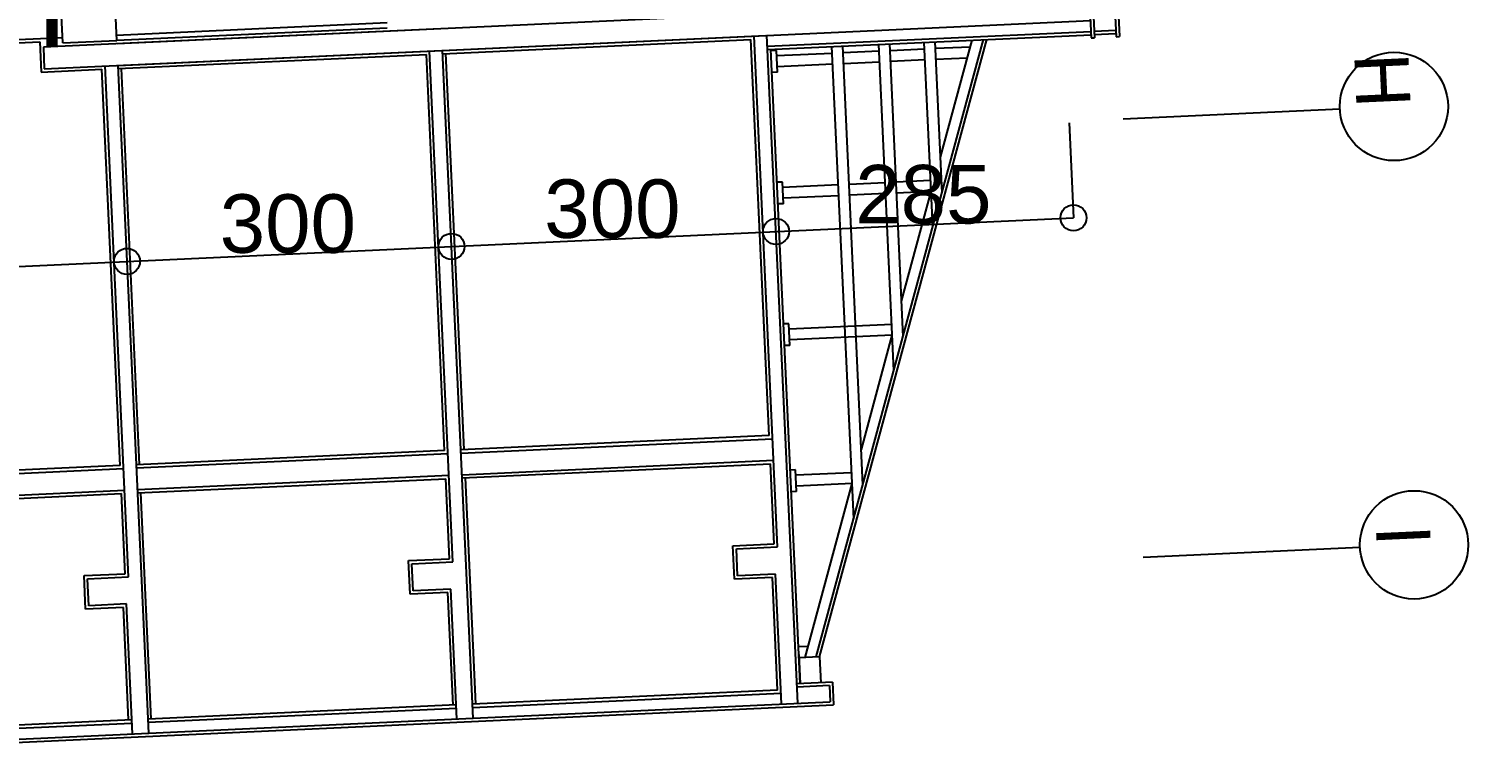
# Model space of a CAD drawing. Header units: centimetres. Extents: x -7420 to 31836, y -2 to 2802.
# Drawn here: x 3059.7 to 3325.6, y 559.5 to 693.1 of the extents above; entities that cross this region are included whole.
import ezdxf
from ezdxf.enums import TextEntityAlignment as Align

# ---------------------------------------------------------------- set-up
doc = ezdxf.new("R2010")
doc.units = ezdxf.units.CM
doc.layers.add('ROTAS-MIMARI', color=8, linetype='CONTINUOUS')
doc.layers.add('ROTAS-MIMARI-YAZI', color=8, linetype='CONTINUOUS')
doc.styles.add('ROTAS', font='arial.ttf')

msp = doc.modelspace()

# ---------------------------------------------------------------- linework, layer by layer
at = {"layer": 'ROTAS-MIMARI'}
for p, q in [((3076, 690.92), (3074.25, 728.88)), ((3260.08, 701.99), (3260.56, 691.6)), ((3260.68, 702.01), (3261.16, 691.62)), ((3255.49, 701.77), (3255.97, 691.38)), ((3256.09, 701.8), (3256.57, 691.41)), ((3066.01, 690.46), (3065.78, 695.45)), ((3075.95, 691.92), (3125.9, 694.21)), ((3195.7, 695.82), (3076.03, 690.32)), ((3136.15, 689.08), (3255.82, 694.58)), ((3016.02, 689.16), (3065.96, 691.46)), ((3135.76, 693.07), (3062.42, 689.69)), ((3125.95, 693.21), (3076, 690.92)), ((3076.21, 686.32), (3195.88, 691.83)), ((3198.02, 597.42), (3193.69, 691.72)), ((3201.75, 568.57), (3196.08, 691.83)), ((3196.17, 689.84), (3255.91, 692.58)), ((3196.2, 689.24), (3255.94, 691.98)), ((3255.97, 691.38), (3256.57, 691.41)), ((3256.51, 692.61), (3260.51, 692.8)), ((3256.54, 692.01), (3260.53, 692.2)), ((3260.56, 691.6), (3261.16, 691.62)), ((3016.04, 688.56), (3061.77, 690.66)), ((3061.77, 690.66), (3062.03, 685.07)), ((3062.42, 689.69), (3062.6, 685.7)), ((3062.6, 685.7), (3135.95, 689.07)), ((3066.01, 690.46), (3076, 690.92)), ((3138.08, 594.67), (3133.75, 688.97)), ((3141.81, 565.81), (3136.15, 689.08)), ((3136.17, 688.48), (3193.11, 691.1)), ((3196.48, 617.97), (3193.11, 691.1)), ((3202.18, 572.19), (3196.8, 689.27)), ((3197.81, 689.06), (3196.81, 689.01)), ((3198, 685.06), (3197.81, 689.06)), ((3205.19, 577.13), (3236.07, 691.07)), ((3205.79, 577.16), (3236.67, 691.1)), ((3212.09, 602.59), (3208.08, 689.78)), ((3213.81, 608.91), (3210.08, 689.88)), ((3216.8, 688.93), (3210.14, 688.62)), ((3219.51, 629.97), (3216.74, 690.18)), ((3221.23, 636.28), (3218.74, 690.27)), ((3225.2, 689.32), (3218.8, 689.02)), ((3226.71, 656.51), (3225.14, 690.57)), ((3228.42, 662.82), (3227.14, 690.66)), ((3233.63, 689.7), (3227.2, 689.41)), ((3228.12, 669.36), (3233.98, 690.97)), ((3078.15, 591.91), (3073.81, 686.21)), ((3081.88, 563.05), (3076.21, 686.32)), ((3076.24, 685.72), (3133.18, 688.34)), ((3136.54, 615.22), (3133.18, 688.34)), ((3140.14, 615.38), (3136.77, 688.51)), ((3208.14, 688.53), (3197.86, 688.06)), ((3208.23, 686.53), (3197.95, 686.06)), ((3216.89, 686.93), (3210.23, 686.63)), ((3225.29, 687.32), (3218.89, 687.02)), ((3233.08, 687.68), (3227.29, 687.41)), ((3062.03, 685.07), (3073.24, 685.59)), ((3076.6, 612.46), (3073.24, 685.59)), ((3080.2, 612.63), (3076.84, 685.75)), ((3198, 685.06), (3197, 685.02)), ((3251.88, 675.74), (3252.69, 658.18)), ((3198.93, 664.78), (3197.93, 664.74)), ((3199.11, 660.79), (3198.93, 664.78)), ((3226.31, 665.04), (3219.92, 664.75)), ((3209.26, 664.26), (3198.97, 663.78)), ((3209.35, 662.26), (3199.07, 661.79)), ((3217.92, 664.65), (3211.26, 664.35)), ((3218.01, 662.66), (3211.35, 662.35)), ((3226.41, 663.04), (3220.01, 662.75)), ((3220.92, 642.82), (3226.41, 663.04)), ((3199.11, 660.79), (3198.11, 660.74)), ((2942.02, 643.9), (3252.69, 658.18)), ((3200.13, 638.63), (3199.13, 638.58)), ((3200.31, 634.63), (3200.13, 638.63)), ((3219.12, 638.5), (3200.18, 637.63)), ((3219.21, 636.5), (3200.27, 635.63)), ((3213.51, 615.44), (3219.21, 636.5)), ((3200.31, 634.63), (3199.32, 634.59)), ((3196.48, 617.97), (3139.54, 615.36)), ((3139.56, 614.76), (3197.1, 617.4)), ((3136.54, 615.22), (3079.6, 612.6)), ((3079.63, 612), (3137.17, 614.65)), ((3076.6, 612.46), (3019.66, 609.84)), ((3019.69, 609.25), (3077.23, 611.89)), ((3139.75, 610.76), (3197.29, 613.41)), ((3139.77, 610.16), (3196.71, 612.78)), ((3197.39, 598), (3196.71, 612.78)), ((3201.37, 611.65), (3200.37, 611.6)), ((3201.56, 607.65), (3201.37, 611.65)), ((3079.81, 608.01), (3137.35, 610.65)), ((3079.84, 607.41), (3136.78, 610.02)), ((3137.46, 595.24), (3136.78, 610.02)), ((3142.29, 568.43), (3140.37, 610.19)), ((3211.7, 611.12), (3201.42, 610.65)), ((3211.79, 609.13), (3201.51, 608.65)), ((3203.1, 577.04), (3211.79, 609.13)), ((3019.87, 605.25), (3077.41, 607.9)), ((3019.9, 604.65), (3076.84, 607.27)), ((3077.52, 592.48), (3076.84, 607.27)), ((3082.36, 565.68), (3080.44, 607.43)), ((3201.56, 607.65), (3200.56, 607.61)), ((3189.8, 597.65), (3197.39, 598)), ((3190.09, 591.45), (3189.8, 597.65)), ((3190.43, 597.08), (3198.02, 597.42)), ((3190.66, 592.08), (3190.43, 597.08)), ((3129.87, 594.89), (3137.46, 595.24)), ((3130.15, 588.7), (3129.87, 594.89)), ((3130.49, 594.32), (3138.08, 594.67)), ((3130.72, 589.32), (3130.49, 594.32)), ((3069.93, 592.13), (3077.52, 592.48)), ((3070.21, 585.94), (3069.93, 592.13)), ((3070.56, 591.56), (3078.15, 591.91)), ((3070.79, 586.57), (3070.56, 591.56)), ((3197.08, 591.77), (3190.09, 591.45)), ((3197.65, 592.4), (3190.66, 592.08)), ((3198.04, 571), (3197.08, 591.77)), ((3198.75, 568.43), (3197.65, 592.4)), ((3137.14, 589.02), (3130.15, 588.7)), ((3137.71, 589.65), (3130.72, 589.32)), ((3138.1, 568.24), (3137.14, 589.02)), ((3138.82, 565.67), (3137.71, 589.65)), ((3077.21, 586.26), (3070.21, 585.94)), ((3077.78, 586.89), (3070.79, 586.57)), ((3078.16, 565.48), (3077.21, 586.26)), ((3078.88, 562.92), (3077.78, 586.89)), ((3203.65, 579.06), (3201.87, 578.98)), ((3201.94, 577.58), (3202.18, 572.19)), ((3205.79, 577.16), (3201.96, 576.98)), ((3205.79, 577.16), (3206.01, 572.36)), ((3208.18, 572.46), (3201.59, 572.16)), ((3207.61, 571.84), (3201.61, 571.56)), ((3207.61, 571.84), (3207.74, 568.84)), ((3208.18, 572.46), (3208.37, 568.27)), ((3198.04, 571), (3141.69, 568.41)), ((3141.72, 567.81), (3198.66, 570.43)), ((3138.7, 568.27), (3081.76, 565.65)), ((3081.79, 565.05), (3138.73, 567.67)), ((3078.76, 565.51), (3021.82, 562.89)), ((3021.85, 562.29), (3078.79, 564.91))]:
    msp.add_line(p, q, dxfattribs=at)
for points in [[(3261.86, 676.43), (3301.89, 678.27)], [(3265.58, 595.51), (3305.61, 597.35)], [(3017.27, 583.48), (3018.37, 559.53), (3208.37, 568.27)], [(3141.81, 565.81), (3207.74, 568.84)], [(3081.88, 563.05), (3141.81, 565.81)], [(3021.94, 560.3), (3081.88, 563.05)]]:
    msp.add_lwpolyline(points, dxfattribs=at)
for centre, radius in [((3311.88, 678.73), 10), ((3252.69, 658.18), 2.4), ((3197.75, 655.66), 2.4), ((3137.81, 652.9), 2.4), ((3077.87, 650.14), 2.4), ((3315.6, 597.81), 10)]:
    msp.add_circle(centre, radius, dxfattribs=at)

# ---------------------------------------------------------------- texts
at = {"layer": 'ROTAS-MIMARI-YAZI', "style": 'ROTAS'}
for s, height, p in [('B-B.....KESİTİ', 16, (2997.6, 697.65)), ('285', 10.8, (3224.96, 662.53)), ('300', 10.8, (3167.52, 659.87)), ('300', 10.8, (3107.58, 657.12))]:
    msp.add_text(s, height=height, dxfattribs=at).set_placement(p, align=Align.MIDDLE_CENTER)
for s, p in [('H', (3309.75, 683.55)), ('I', (3313.61, 599.54))]:
    msp.add_text(s, height=10, rotation=272.6327, dxfattribs=at).set_placement(p, align=Align.MIDDLE_CENTER)

doc.saveas('drawing.dxf')
